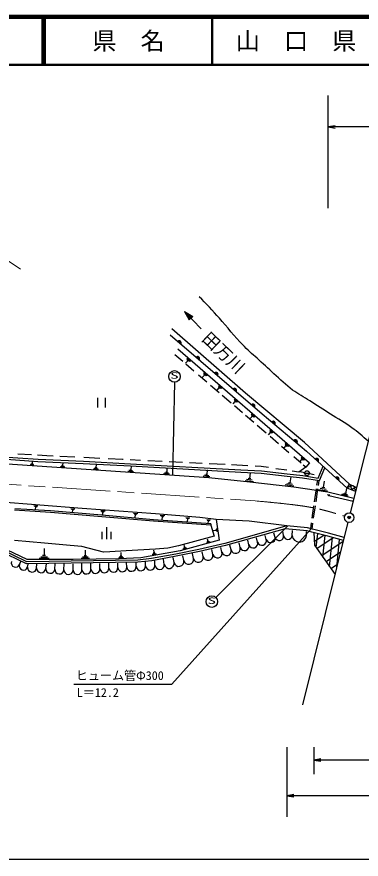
# Model space of a CAD drawing. Units: millimetres, scale not verified. Extents: x 40000 to 680000, y 20000 to 380000.
# Drawn here: x 292462 to 363878, y 205000 to 380000 of the extents above; entities that cross this region are included whole.
import ezdxf
from ezdxf.enums import TextEntityAlignment as Align

# ---------------------------------------------------------------- set-up
doc = ezdxf.new("R2010")
doc.units = ezdxf.units.MM
doc.header["$LTSCALE"] = 1000
doc.header["$PDMODE"] = 32
doc.header["$PDSIZE"] = 500
doc.linetypes.add('CHAIN', pattern=[18.5, 12, -1.5, 3.5, -1.5])
for name, color, linetype, lineweight in [('M-BGD', 7, 'Continuous', 25), ('M-BMK', 2, 'CHAIN', 13), ('M-BMK-SRVR', 3, 'Continuous', 25), ('M-STR-HTXT', 7, 'Continuous', 13), ('M-STR-STR3', 7, 'Continuous', 25), ('M-STR-STRC', 7, 'Continuous', 25), ('M-TTL', 2, 'Continuous', 140), ('M-TTL-BAND', 7, 'Continuous', 25), ('M-TTL-LINE', 7, 'Continuous', 50)]:
    doc.layers.add(name, color=color, linetype=linetype, lineweight=lineweight)
doc.layers.add('M-OTRS', color=6, linetype='Continuous')
doc.layers.add('M-TTL-TXT', color=7, linetype='Continuous')
doc.styles.add('ＭＳ ゴシック', font='')
doc.styles.get('ＭＳ ゴシック').set_extended_font_data('MS Gothic')

# ---------------------------------------------------------------- blocks, each defined once
blk = doc.blocks.new('open_arrow')
at = {"color": 0, "linetype": 'Continuous', "lineweight": -2}
blk.add_lwpolyline([(7.5, 1.25), (0, 0), (7.5, -1.25)], dxfattribs=at)

msp = doc.modelspace()

# ---------------------------------------------------------------- linework, layer by layer
at = {"layer": 'M-BGD'}
for p, q in [((330690, 315199), (327223, 318802)), ((327223, 318802), (328190, 317051)), ((327223, 318802), (328936, 317769)), ((327248, 318757), (327268, 318776)), ((327273, 318712), (327312, 318749)), ((327298, 318666), (327356, 318722)), ((327323, 318621), (327401, 318695)), ((327348, 318576), (327445, 318669)), ((327373, 318530), (327489, 318642)), ((327398, 318485), (327534, 318615)), ((327423, 318440), (327578, 318588)), ((327448, 318395), (327622, 318562)), ((327473, 318349), (327666, 318535)), ((327498, 318304), (327711, 318508)), ((327523, 318259), (327755, 318481)), ((327548, 318213), (327799, 318455)), ((327573, 318168), (327844, 318428)), ((327598, 318123), (327888, 318401)), ((327623, 318077), (327932, 318375)), ((327648, 318032), (327977, 318348)), ((327673, 317987), (328021, 318321)), ((327698, 317941), (328065, 318294)), ((327723, 317896), (328110, 318268)), ((327749, 317851), (328154, 318241)), ((327774, 317805), (328198, 318214)), ((327799, 317760), (328243, 318187)), ((327824, 317715), (328287, 318161)), ((327849, 317669), (328331, 318134)), ((327874, 317624), (328376, 318107)), ((327899, 317579), (328420, 318080)), ((327924, 317533), (328464, 318054)), ((327949, 317488), (328509, 318027)), ((327974, 317443), (328553, 318000)), ((327999, 317397), (328597, 317973)), ((328024, 317352), (328642, 317947)), ((328049, 317307), (328686, 317920)), ((328074, 317262), (328730, 317893)), ((328099, 317216), (328774, 317866)), ((328124, 317171), (328819, 317840)), ((328149, 317126), (328863, 317813)), ((328174, 317080), (328907, 317786)), ((328190, 317051), (328936, 317769)), ((339876, 301798), (324606, 315214)), ((324235, 313954), (343360, 297499)), ((326893, 308367), (325236, 309793)), ((325840, 311000), (353146, 287315)), ((327430, 308025), (327900, 308555)), ((327710, 309115), (328470, 308455)), ((327750, 308885), (328240, 308455)), ((327780, 308655), (328010, 308455)), ((329186, 306393), (327500, 307844)), ((331888, 304066), (330145, 305567)), ((330920, 305055), (331360, 305575)), ((331190, 306105), (331920, 305465)), ((331220, 305885), (331700, 305475)), ((331250, 305665), (331470, 305475)), ((334404, 301899), (332657, 303403)), ((334040, 302455), (334450, 302925)), ((334290, 303415), (334950, 302835)), ((334320, 303215), (334750, 302835)), ((334350, 303015), (334550, 302835)), ((336905, 299746), (335038, 301353)), ((352106, 291569), (339876, 301798)), ((309265, 298849), (309265, 300849)), ((310765, 300849), (310765, 298849)), ((337310, 299605), (337720, 300085)), ((337560, 300575), (338240, 299985)), ((337590, 300375), (338030, 299995)), ((337620, 300165), (337820, 299995)), ((339258, 297719), (337589, 299156)), ((341070, 297525), (341810, 296885)), ((341616, 295688), (339918, 297151)), ((340800, 296465), (341250, 296985)), ((341110, 297305), (341590, 296885)), ((341140, 297075), (341360, 296885)), ((343360, 297499), (352551, 289790)), ((344163, 293495), (342311, 295091)), ((344940, 294175), (345650, 293555)), ((344680, 293155), (345110, 293655)), ((344970, 293965), (345440, 293555)), ((346731, 291284), (344996, 292778)), ((345000, 293745), (345220, 293555)), ((348900, 289417), (347368, 290735)), ((347830, 290345), (348290, 290875)), ((348110, 291425), (348860, 290775)), ((348140, 291205), (348630, 290775)), ((348170, 290975), (348400, 290775)), ((361446, 282896), (352106, 291569)), ((295483, 288997), (292684, 289158)), ((298711, 288811), (296713, 288926)), ((300004, 288747), (298711, 288811)), ((352551, 289790), (361001, 282044)), ((292573, 286917), (281845, 287689)), ((287333, 288298), (296844, 287652)), ((287357, 288747), (296870, 288102)), ((295880, 287015), (295350, 287045)), ((295740, 287145), (295500, 287155)), ((295660, 287715), (295620, 287155)), ((296844, 287652), (306231, 287222)), ((296870, 288102), (306253, 287671)), ((304516, 288522), (301360, 288679)), ((301990, 287415), (301950, 286755)), ((306231, 287222), (316000, 286705)), ((306253, 287671), (316025, 287155)), ((309642, 288267), (306348, 288431)), ((308910, 287055), (308860, 286315)), ((314347, 288032), (311414, 288178)), ((314496, 288025), (314347, 288032)), ((318141, 287848), (315996, 287952)), ((316025, 287155), (338925, 285863)), ((322586, 287631), (319601, 287776)), ((326855, 287423), (324036, 287560)), ((330884, 287227), (328306, 287352)), ((335701, 286992), (332367, 287154)), ((351406, 287259), (349901, 288554)), ((351180, 287575), (351590, 288055)), ((351430, 288545), (352100, 287955)), ((351460, 288345), (351900, 287965)), ((351490, 288135), (351690, 287965)), ((353146, 287315), (352391, 286410)), ((313928, 285447), (292573, 286917)), ((296010, 286875), (295200, 286935)), ((302400, 286435), (301450, 286505)), ((302250, 286595), (301630, 286635)), ((302090, 286745), (301800, 286765)), ((309370, 285955), (308310, 286035)), ((309200, 286135), (308510, 286185)), ((309020, 286305), (308700, 286325)), ((332256, 284237), (313928, 285447)), ((316660, 285465), (315480, 285545)), ((316470, 285655), (315700, 285715)), ((316270, 285845), (315920, 285875)), ((316000, 286705), (338901, 285414)), ((316150, 286685), (316100, 285865)), ((323720, 285375), (323350, 285395)), ((323590, 286245), (323540, 285385)), ((331940, 285875), (331840, 284905)), ((340351, 286728), (337010, 286918)), ((338901, 285414), (343150, 285199)), ((338925, 285863), (343186, 285648)), ((343109, 286571), (341903, 286639)), ((344674, 286344), (343109, 286571)), ((343186, 285648), (348567, 285046)), ((348491, 285792), (346214, 286122)), ((350986, 285431), (349578, 285635)), ((352391, 286410), (350986, 285431)), ((352170, 285275), (351180, 285445)), ((352391, 286410), (351876, 286853)), ((354937, 284185), (355993, 286634)), ((355212, 283684), (356345, 286312)), ((324120, 284975), (322890, 285055)), ((323920, 285175), (323120, 285225)), ((332480, 284415), (331090, 284565)), ((332260, 284655), (331360, 284745)), ((332040, 284885), (331630, 284925)), ((340782, 283307), (332256, 284237)), ((341520, 283425), (339790, 283615)), ((341250, 283715), (340130, 283845)), ((340970, 284005), (340460, 284065)), ((340850, 285245), (340720, 284035)), ((343150, 285199), (348517, 284598)), ((348517, 284598), (351692, 284255)), ((348567, 285046), (351752, 284701)), ((349270, 284405), (349090, 283155)), ((351692, 284255), (355212, 283684)), ((351752, 284701), (354937, 284185)), ((352159, 285186), (353159, 285186)), ((353150, 285095), (354130, 284905)), ((354713, 282686), (354865, 283740)), ((355011, 282648), (355162, 283692)), ((356230, 283555), (356030, 282185)), ((349901, 282282), (340782, 283307)), ((349900, 282485), (348110, 282755)), ((349630, 282805), (348470, 282975)), ((349350, 283115), (348820, 283195)), ((356971, 281232), (349901, 282282)), ((354213, 279214), (354603, 281918)), ((354519, 279235), (354910, 281950)), ((356620, 281795), (355350, 281985)), ((356320, 282135), (355730, 282225)), ((360860, 281995), (360620, 280995)), ((361001, 282044), (361446, 282896)), ((362741, 281395), (361001, 282044)), ((361446, 282896), (362947, 282224)), ((356920, 281445), (354960, 281735)), ((362370, 279901), (356971, 281232)), ((362224, 279314), (357186, 280513)), ((361220, 280395), (359800, 280745)), ((361030, 280675), (360100, 280895)), ((360830, 280945), (360400, 281045)), ((305992, 277886), (287066, 279360)), ((296000, 278465), (296810, 278405)), ((296130, 278335), (296660, 278295)), ((353730, 275862), (354096, 278399)), ((354029, 275830), (354398, 278396)), ((299429, 277038), (291992, 277513)), ((299451, 277337), (292014, 277812)), ((296260, 278205), (296510, 278185)), ((296340, 277625), (296390, 278195)), ((310081, 276144), (299429, 277038)), ((310107, 276443), (299451, 277337)), ((303690, 277865), (304480, 277805)), ((303820, 277735), (304330, 277695)), ((303940, 277605), (304180, 277585)), ((304020, 277045), (304060, 277595)), ((321194, 276762), (305992, 277886)), ((309910, 277395), (310760, 277335)), ((310050, 277255), (310600, 277225)), ((310190, 277115), (310440, 277105)), ((310270, 276515), (310320, 277115)), ((316630, 276905), (317530, 276835)), ((316780, 276755), (317360, 276715)), ((316920, 276605), (317190, 276585)), ((317010, 275965), (317060, 276595)), ((330391, 275950), (321194, 276762)), ((320772, 275207), (310081, 276144)), ((320795, 275506), (310107, 276443)), ((332674, 274382), (320772, 275207)), ((332695, 274681), (320795, 275506)), ((322200, 276475), (323150, 276395)), ((322360, 276315), (322970, 276265)), ((322510, 276155), (322790, 276135)), ((322590, 275475), (322650, 276145)), ((327480, 276015), (328360, 275935)), ((327620, 275875), (328200, 275815)), ((327760, 275725), (328030, 275695)), ((327840, 275095), (327900, 275715)), ((333813, 275578), (330391, 275950)), ((331840, 275595), (332660, 275505)), ((331970, 275455), (332500, 275395)), ((332100, 275315), (332340, 275285)), ((332160, 274735), (332220, 275305)), ((340653, 275192), (333813, 275578)), ((333813, 275578), (334447, 271276)), ((348447, 274218), (340653, 275192)), ((353411, 273645), (353587, 274866)), ((353703, 273570), (353885, 274831)), ((311057, 273976), (311057, 271476)), ((332695, 274681), (332674, 274382)), ((332674, 274382), (333416, 272122)), ((333260, 273275), (333740, 273345)), ((333720, 273445), (333750, 273245)), ((333800, 273585), (333870, 273145)), ((333880, 273715), (333990, 273035)), ((348447, 274218), (335634, 270586)), ((348090, 273649), (335746, 270150)), ((347795, 272211), (347642, 273151)), ((352664, 273218), (348090, 273649)), ((352768, 273811), (348447, 274218)), ((349590, 272236), (349624, 273267)), ((352531, 272275), (352547, 273101)), ((353644, 272965), (352664, 273218)), ((353792, 273547), (352768, 273811)), ((357133, 272705), (353792, 273547)), ((310057, 272976), (310057, 271476)), ((312057, 271476), (312057, 272976)), ((333416, 272122), (326001, 270123)), ((334447, 271276), (326338, 269042)), ((331930, 271525), (332060, 271045)), ((342398, 270867), (342140, 271759)), ((344200, 271422), (343960, 272210)), ((346036, 271825), (345793, 272738)), ((356978, 272125), (353644, 272965)), ((354097, 272851), (354229, 270226)), ((354188, 271046), (356132, 272338)), ((354580, 269723), (354880, 272654)), ((354697, 269555), (358093, 271813)), ((355965, 267734), (356428, 272263)), ((360197, 271225), (356978, 272125)), ((360358, 271803), (357133, 272705)), ((357338, 265764), (357960, 271850)), ((358813, 265584), (359412, 271445)), ((294561, 266801), (288759, 269560)), ((294608, 267223), (289047, 269876)), ((298199, 270638), (291966, 271207)), ((298100, 269525), (298110, 268065)), ((303519, 270176), (298199, 270638)), ((305909, 269944), (303519, 270176)), ((310458, 268788), (305909, 269944)), ((323808, 269620), (321227, 269415)), ((326001, 270123), (323808, 269620)), ((327710, 269625), (326910, 269405)), ((327540, 269715), (327020, 269565)), ((327090, 270315), (327240, 269765)), ((327360, 269795), (327120, 269725)), ((335634, 270586), (330221, 269348)), ((335746, 270150), (330317, 268908)), ((332460, 270935), (331780, 270745)), ((332310, 271005), (331870, 270885)), ((332160, 271075), (331960, 271015)), ((335010, 268791), (334753, 269764)), ((336901, 269275), (336643, 270223)), ((338793, 269758), (338551, 270726)), ((340595, 270313), (340363, 271239)), ((354229, 270226), (358458, 264155)), ((355700, 268114), (360182, 271095)), ((294462, 266349), (288635, 269121)), ((298790, 267755), (297430, 267745)), ((298420, 268065), (297790, 268055)), ((306910, 267995), (306400, 267985)), ((306640, 269185), (306660, 267995)), ((311768, 268865), (310458, 268788)), ((315105, 269026), (311768, 268865)), ((314440, 267785), (313700, 267745)), ((314230, 267945), (313890, 267925)), ((314010, 268725), (314060, 267935)), ((321227, 269415), (315105, 269026)), ((326338, 269042), (318202, 267635)), ((325410, 268357), (320386, 267438)), ((325496, 267916), (320452, 266992)), ((321410, 268395), (320500, 268235)), ((321230, 268505), (320640, 268405)), ((321050, 268615), (320770, 268565)), ((320800, 269225), (320910, 268595)), ((330221, 269348), (325410, 268357)), ((330317, 268908), (325496, 267916)), ((327077, 267053), (326866, 268053)), ((329090, 267471), (328909, 268501)), ((331104, 267889), (330922, 268872)), ((333118, 268307), (332917, 269314)), ((356599, 266825), (359621, 268834)), ((293015, 266233), (293269, 266829)), ((317549, 266669), (294462, 266349)), ((317521, 267119), (294561, 266801)), ((304134, 267247), (294608, 267223)), ((294673, 265635), (294798, 266317)), ((296560, 265512), (296603, 266302)), ((299150, 267435), (297060, 267435)), ((298446, 265388), (298574, 266323)), ((300333, 265265), (300389, 266354)), ((302220, 265141), (302276, 266343)), ((304106, 265018), (304148, 266359)), ((313659, 267368), (304134, 267247)), ((307520, 267485), (305810, 267465)), ((305967, 265134), (305932, 266405)), ((307220, 267745), (306110, 267725)), ((307827, 265251), (307808, 266442)), ((309688, 265368), (309650, 266452)), ((311548, 265484), (311552, 266486)), ((313409, 265601), (313372, 266525)), ((314640, 267625), (313510, 267555)), ((318202, 267635), (313659, 267368)), ((315270, 265718), (315230, 266556)), ((317214, 265843), (317189, 266579)), ((320386, 267438), (317521, 267119)), ((320452, 266992), (317549, 266669)), ((319159, 265967), (319137, 266779)), ((321104, 266092), (321052, 266960)), ((323049, 266217), (322912, 267312)), ((325063, 266635), (324880, 267700)), ((357602, 265384), (358993, 266309))]:
    msp.add_line(p, q, dxfattribs=at)
msp.add_circle((352659, 285186), 500, dxfattribs=at)
for centre, radius, start, end in [((326148, 312309), 400, 319.28915, 139.28915), ((326148, 312309), 400, 319.28915, 139.28915), ((326148, 312309), 350, 319.28915, 139.28915), ((326148, 312309), 300, 319.28915, 139.28915), ((326148, 312309), 250, 319.28915, 139.28915), ((326148, 312309), 200, 319.28915, 139.28915), ((326148, 312309), 150, 319.28915, 139.28915), ((326148, 312309), 100, 319.28915, 139.28915), ((326148, 312309), 50, 319.28915, 139.28915), ((329973, 309018), 400, 319.28915, 139.28915), ((329973, 309018), 400, 319.28915, 139.28915), ((329973, 309018), 350, 319.28915, 139.28915), ((329973, 309018), 300, 319.28915, 139.28915), ((329973, 309018), 250, 319.28915, 139.28915), ((329973, 309018), 200, 319.28915, 139.28915), ((329973, 309018), 150, 319.28915, 139.28915), ((329973, 309018), 100, 319.28915, 139.28915), ((329973, 309018), 50, 319.28915, 139.28915), ((333798, 305726), 400, 319.28915, 139.28915), ((333798, 305726), 400, 319.28915, 139.28915), ((333798, 305726), 350, 319.28915, 139.28915), ((333798, 305726), 300, 319.28915, 139.28915), ((333798, 305726), 250, 319.28915, 139.28915), ((333798, 305726), 200, 319.28915, 139.28915), ((333798, 305726), 150, 319.28915, 139.28915), ((333798, 305726), 100, 319.28915, 139.28915), ((333798, 305726), 50, 319.28915, 139.28915), ((337622, 302435), 400, 319.28915, 139.28915), ((337622, 302435), 400, 319.28915, 139.28915), ((337622, 302435), 350, 319.28915, 139.28915), ((337622, 302435), 300, 319.28915, 139.28915), ((337622, 302435), 250, 319.28915, 139.28915), ((337622, 302435), 200, 319.28915, 139.28915), ((337622, 302435), 150, 319.28915, 139.28915), ((337622, 302435), 100, 319.28915, 139.28915), ((337622, 302435), 50, 319.28915, 139.28915), ((341447, 299144), 400, 319.28915, 139.28915), ((341447, 299144), 400, 319.28915, 139.28915), ((341447, 299144), 350, 319.28915, 139.28915), ((341447, 299144), 300, 319.28915, 139.28915), ((341447, 299144), 250, 319.28915, 139.28915), ((341447, 299144), 200, 319.28915, 139.28915), ((341447, 299144), 150, 319.28915, 139.28915), ((341447, 299144), 100, 319.28915, 139.28915), ((341447, 299144), 50, 319.28915, 139.28915), ((345658, 295571), 400, 320.01311, 140.01311), ((345658, 295571), 400, 320.01311, 140.01311), ((345658, 295571), 350, 320.01311, 140.01311), ((345658, 295571), 300, 320.01311, 140.01311), ((345658, 295571), 250, 320.01311, 140.01311), ((345658, 295571), 200, 320.01311, 140.01311), ((345658, 295571), 150, 320.01311, 140.01311), ((345658, 295571), 100, 320.01311, 140.01311), ((345658, 295571), 50, 320.01311, 140.01311), ((350253, 291717), 400, 320.01311, 140.01311), ((350253, 291717), 400, 320.01311, 140.01311), ((350253, 291717), 350, 320.01311, 140.01311), ((350253, 291717), 300, 320.01311, 140.01311), ((350253, 291717), 250, 320.01311, 140.01311), ((350253, 291717), 200, 320.01311, 140.01311), ((350253, 291717), 150, 320.01311, 140.01311), ((350253, 291717), 100, 320.01311, 140.01311), ((350253, 291717), 50, 320.01311, 140.01311), ((354664, 287853), 400, 317.48955, 137.48955), ((354664, 287853), 400, 317.48955, 137.48955), ((354664, 287853), 350, 317.48955, 137.48955), ((354664, 287853), 300, 317.48955, 137.48955), ((354664, 287853), 250, 317.48955, 137.48955), ((354664, 287853), 200, 317.48955, 137.48955), ((354664, 287853), 150, 317.48955, 137.48955), ((354664, 287853), 100, 317.48955, 137.48955), ((354664, 287853), 50, 317.48955, 137.48955), ((358889, 283980), 400, 317.48955, 137.48955), ((358889, 283980), 400, 317.48955, 137.48955), ((358889, 283980), 350, 317.48955, 137.48955), ((358889, 283980), 300, 317.48955, 137.48955), ((358889, 283980), 250, 317.48955, 137.48955), ((358889, 283980), 200, 317.48955, 137.48955), ((358889, 283980), 150, 317.48955, 137.48955), ((358889, 283980), 100, 317.48955, 137.48955), ((358889, 283980), 50, 317.48955, 137.48955), ((361463, 281869), 494, 339.33326, 159.33326), ((361217, 282478), 494, 339.33326, 61.31583), ((362072, 282159), 419, 339.83863, 159.83863), ((362318, 281551), 419, 339.83863, 159.83863), ((362851, 281826), 419, 76.52625, 159.83863), ((357302, 280999), 500, 211.61833, 256.61833), ((357186, 280513), 150, 346.61833, 166.61833), ((362224, 279314), 150, 76.04912, 166.61833), ((343299, 271145), 943, 197.10273, 17.10273), ((345102, 271699), 943, 197.10273, 7.6667), ((346899, 272094), 904, 197.30886, 7.46057), ((348691, 272329), 904, 187.46057, 354.08787), ((351059, 272361), 1474, 184.86622, 356.68222), ((337847, 269516), 976, 194.33993, 14.33993), ((339694, 270035), 943, 197.10273, 17.10273), ((341496, 270590), 943, 197.10273, 17.10273), ((330097, 267680), 1028, 191.7295, 11.7295), ((332111, 268098), 1028, 191.7295, 11.7295), ((334064, 268549), 976, 194.33993, 14.33993), ((335955, 269033), 976, 194.33993, 14.33993), ((292186, 266531), 881, 160.18852, 340.18852), ((293844, 265934), 881, 160.18852, 340.18852), ((320132, 266030), 974, 183.67026, 3.67026), ((322077, 266154), 974, 183.67026, 3.67026), ((324056, 266426), 1028, 191.7295, 11.7295), ((326070, 266844), 1028, 191.7295, 11.7295), ((328084, 267262), 1028, 191.7295, 11.7295), ((295616, 265574), 945, 176.25236, 356.25236), ((297503, 265450), 945, 176.25236, 356.25236), ((299390, 265326), 945, 176.25236, 356.25236), ((301276, 265203), 945, 176.25236, 356.25236), ((303163, 265079), 945, 176.25236, 356.25236), ((305037, 265076), 932, 183.5895, 3.5895), ((306897, 265193), 932, 183.5895, 3.5895), ((308758, 265309), 932, 183.5895, 3.5895), ((310618, 265426), 932, 183.5895, 3.5895), ((312479, 265543), 932, 183.5895, 3.5895), ((314339, 265659), 932, 183.5895, 3.5895), ((316242, 265780), 974, 183.67026, 3.67026), ((318187, 265905), 974, 183.67026, 3.67026)]:
    msp.add_arc(centre, radius, start, end, dxfattribs=at)
msp.add_open_spline([(365336, 291840), (364238, 292802), (363141, 293764), (361965, 294617), (360552, 295643), (359027, 296513), (357547, 297447), (356091, 298366), (354680, 299347), (353210, 300245), (352020, 300972), (350791, 301645), (349666, 302460), (348280, 303464), (347053, 304683), (345799, 305861), (344641, 306948), (343460, 307999), (342284, 309061), (341283, 309965), (340286, 310876), (339346, 311842), (337627, 313607), (336099, 315553), (334467, 317403), (333116, 318933), (331693, 320397), (330270, 321862)], degree=3, knots=[0, 0, 0, 0, 1, 1, 1, 2, 2, 2, 3, 3, 3, 4, 4, 4, 5, 5, 5, 6, 6, 6, 7, 7, 7, 8, 8, 8, 9, 9, 9, 9], dxfattribs=at)
at = {"layer": 'M-BMK'}
msp.add_line((262942, 284726), (341882, 279444), dxfattribs=at)
msp.add_open_spline([(341882, 279444), (344213, 279224), (346545, 279004), (348875, 278737), (350866, 278509), (352857, 278247), (354809, 277819), (356707, 277403), (358570, 276829), (360433, 276255)], degree=3, knots=[0, 0, 0, 0, 1, 1, 1, 2, 2, 2, 3, 3, 3, 3], dxfattribs=at)
at = {"layer": 'M-BMK-SRVR'}
for p, q in [((371301, 315854), (361638, 276955)), ((361152, 274999), (351734, 237087))]:
    msp.add_line(p, q, dxfattribs=at)
msp.add_circle((361397, 275967), 1000, dxfattribs=at)
at = {"layer": 'M-OTRS'}
msp.add_point((361394, 275990), dxfattribs=at)
at = {"layer": 'M-STR-HTXT'}
msp.add_line((286593, 332009), (293244, 327588), dxfattribs=at)
at = {"layer": 'M-STR-STR3'}
for p, q in [((357040, 340253), (357040, 363637)), ((407771, 357121), (357040, 357121)), ((353546, 273610), (324621, 241349)), ((304256, 241349), (324621, 241349)), ((348447, 228280), (348447, 213785)), ((354097, 228280), (354097, 222689)), ((408053, 225586), (354097, 225586)), ((408053, 218161), (348447, 218161))]:
    msp.add_line(p, q, dxfattribs=at)
at = {"layer": 'M-STR-STRC'}
for p, q in [((325195, 304093), (324771, 284731)), ((333753, 259348), (348595, 274204))]:
    msp.add_line(p, q, dxfattribs=at)
for centre in [(325159, 305293), (332901, 258503)]:
    msp.add_circle(centre, 1200, dxfattribs=at)
at = {"layer": 'M-TTL'}
msp.add_line((680000, 380000), (40000, 380000), dxfattribs=at)
at = {"layer": 'M-TTL-BAND'}
msp.add_line((40000, 205000), (579000, 205000), dxfattribs=at)
at = {"layer": 'M-TTL-LINE'}
for p, q in [((297750, 380000), (297750, 370000)), ((298250, 380000), (298250, 370000)), ((333000, 380000), (333000, 370000)), ((40000, 370000), (680000, 370000))]:
    msp.add_line(p, q, dxfattribs=at)

# ---------------------------------------------------------------- block references
at = {"layer": 'M-STR-STR3', "xscale": 193, "yscale": 193}
for p in [(357040, 357121), (354097, 225586), (348447, 218161)]:
    msp.add_blockref('open_arrow', p, dxfattribs=at)

# ---------------------------------------------------------------- texts
at = {"layer": 'M-STR-HTXT', "style": 'ＭＳ ゴシック'}
msp.add_text('田万川', height=2566, rotation=316.397, dxfattribs=at).set_placement((331546, 313840), align=Align.MIDDLE_LEFT)
at = {"layer": 'M-STR-STR3', "style": 'ＭＳ ゴシック'}
msp.add_text('ヒューム管Φ300', height=1833, dxfattribs=at).set_placement((304689, 241674), align=Align.BOTTOM_LEFT)
msp.add_text('L＝12.2', height=1833, dxfattribs=at).set_placement((304890, 239622), align=Align.MIDDLE_LEFT)
at = {"layer": 'M-STR-STRC', "style": 'ＭＳ ゴシック', "width": 2}
for p in [(324241, 304430), (331983, 257640)]:
    msp.add_text('S', height=1320, dxfattribs=at).set_placement(p, align=Align.BOTTOM_LEFT)
at = {"layer": 'M-TTL-TXT', "style": 'ＭＳ ゴシック'}
for s, p in [('県\u3000名', (315625, 375000)), ('山\u3000口\u3000県', (350375, 375000))]:
    msp.add_text(s, height=3666, dxfattribs=at).set_placement(p, align=Align.MIDDLE_CENTER)

doc.saveas('drawing.dxf')
